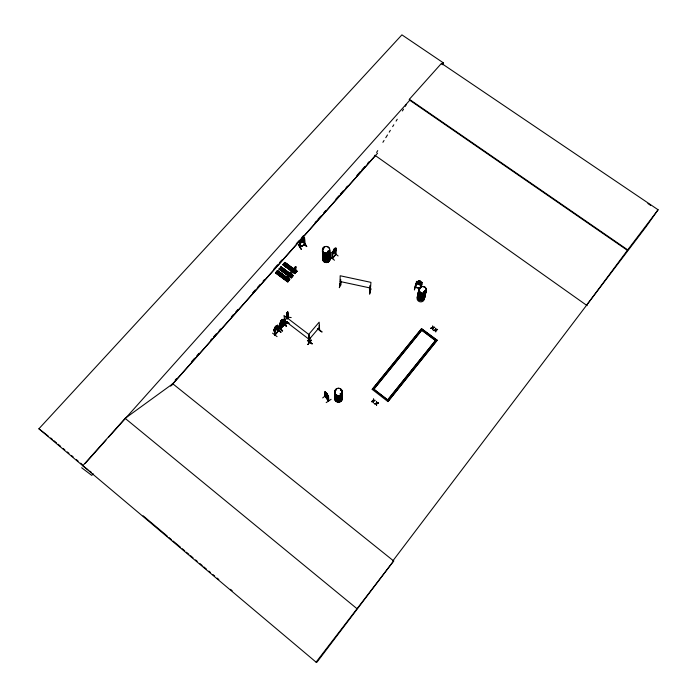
<?xml version="1.0" encoding="UTF-8"?>
<svg xmlns="http://www.w3.org/2000/svg" width="697" height="697" viewBox="0 0 697 697"><rect width="100%" height="100%" fill="white"/><g stroke="black" fill="none" stroke-linecap="round" stroke-linejoin="round"><path stroke-width="1.05" d="M339.422 287.643L340.659 282.276L339.387 287.53M340.58 285.073L340.031 285.143L340.171 275.759L370.935 282.363L370.177 291.599M340.624 279.575C339.7 277.659 341.861 287.138 340.188 284.724M287.016 318.756L287.844 313.319M340.65 285.239L340.667 279.392M284.498 322.319L288.358 322.685M287.295 322.572L287.608 322.066M288.061 317.727L288.166 317.248M341.06 393.979L341.068 393.457M341.199 394.11L340.798 393.3M336.259 390.294L335.736 389.884M327.86 251.913L327.686 251.408M328.461 251.147L328.339 251.809L327.817 251.373M328.705 251.303L328.653 251.835M288.584 267.657L288.201 266.968M323.704 248.036L323.748 248.472L323.765 247.888M287.669 313.763L287.094 317.274L287.033 314.939M288.427 280.168L288.157 279.436L288.575 280.098M288.689 279.828L288.532 280.281L288.819 279.915M286.694 317.022L287.007 314.094M287.896 313.38L287.591 311.559L286.929 318.991M291.668 276.195L291.512 275.585M370.124 285.726L370.595 286.014L370.124 285.726C368.547 287.748 370.273 292.601 369.637 291.25M295.145 271.534L296.068 271.664M370.804 288.758L369.602 294.143L370.874 288.872M433.804 330.526L435.547 329.855L433.804 330.526L435.547 330.221L435.756 331.964L435.947 330.125L437.629 329.576L435.947 329.768L437.272 329.306M431.129 328.54L430.807 328.174L432.515 327.982L432.715 329.716C431.277 327.285 437.089 326.91 432.881 327.991M432.715 329.716L432.915 327.886M435.512 329.96L435.703 328.156L435.913 329.864M434.597 327.329L432.881 327.625L432.68 325.908L432.48 327.721L430.772 328.278M376.328 403.65C373.514 404.399 377.173 402.971 376.537 405.375L376.755 403.467L378.497 402.875L376.755 403.467M373.27 401.202L371.858 401.777L373.27 401.202L373.47 403.014C371.832 400.819 376.023 401.089 375.064 400.244L373.679 400.81L373.479 399.024L373.862 399.32M376.336 403.267L374.568 403.859L376.336 403.267L376.554 401.385L376.755 403.162L378.488 402.962M373.27 400.906L371.501 401.498L373.27 400.906L373.479 399.024M289.29 323.216L284.489 322.197M372.198 389.388L421.572 328.662L437.167 340.232L387.941 401.577L372.198 389.388L421.572 328.662M409.357 99.296L409.278 99.889L627.378 250.319L658.099 209.762L441.489 63.357L409.357 99.296L627.692 249.866M376.755 403.162L378.497 402.875M291.198 317.571L285.413 316.821M286.624 316.917L287.138 319.017M287.556 312.517C287.695 309.973 286.267 317.867 287.164 312.491L287.312 313.241L287.225 312.5M287.556 322.563L287.6 322.127M288.349 317.701L288.384 317.135M418.444 281.527L418.592 280.821L420.483 281.213L420.343 281.858M420.962 284.942L421.763 284.306L420.962 284.942L416.553 284.115L416.109 283.322L416.553 284.115M421.537 282.573L422.025 282.851L421.537 282.573L420.474 287.425M288.724 280.02L288.044 279.636M415.621 284.62L414.401 289.969L415.63 284.742M426.033 290.832A3.738 3.476 11.8 0 1 423.497 294.561A3.738 3.476 11.8 0 1 419.054 292.766A3.738 3.476 11.8 0 1 420.056 288.401C414.698 287.225 415.342 287.504 415.36 287.077M415.865 287.199L415.76 287.12M416.893 281.954L416.405 281.684L416.893 281.954L415.665 287.617M291.642 276.082L291.398 275.855M442.883 64.821L443.24 62.774L401.908 34.85L38.901 428.786L316.072 662.15L317.013 662.141L393.709 560.893L393.16 560.458M291.912 275.951L291.912 276.456L291.816 275.881M295.972 271.996L295.397 271.264M309.137 342.157L309.573 342.445L308.797 337.034L309.12 342.175M387.941 401.577L437.167 340.232M304.458 244.394L305.051 244.29M305.016 244.56L304.545 237.86L304.197 241.031L300.363 243.035L299.632 240.543L304.572 237.904M388.656 400.688L372.921 388.508L386.992 399.425M285.883 324.053L285.378 323.478M415.273 287.521L416.562 281.466M418.932 281.083L420.073 281.283M419.655 284.751L420.422 281.161L418.592 280.821L418.488 281.614L417.494 281.684L417.224 282.991L418.052 283.714L420.875 283.627L421.154 282.329L420.265 281.928L422.182 282.433L420.988 287.521M369.549 291.468L370.238 291.215M370.177 291.198L369.61 291.477M339.369 287.617L340.598 282.363M278.094 330.744L278.33 331.162L277.72 325.673L277.214 325.952M280.246 328.784L280.804 328.714M278.634 330.761L274.897 335.048L274.278 328.906L273.921 329.585M295.615 271.499L295.798 271.839M325.569 396.488L328.165 400.627L328.017 396.445L328.514 396.759L328.531 401.019L325.046 396.358L325.063 392.062L325.63 396.654L325.22 396.018M325.316 396.096L328.662 400.845L328.435 400.435M424.909 291.041L425.196 291.999L424.316 291.468M424.273 296.269L424.342 295.99A3.624 3.38 11.9 0 1 421.005 300.634A3.624 3.38 11.9 0 1 417.634 295.877M420.308 288.445L420.16 288.018M420.439 287.983L419.89 288.035M420.361 288.061L415.194 287.286L420.308 288.07M277.641 328.06L277.694 325.238L274.322 328.94M277.728 328.087L274.749 331.432L274.243 331.258L274.792 331.467L278.042 326.971M280.691 326.754C285.273 324.271 284.646 313.519 279.549 323.539L280.473 329.089L280.865 328.653L279.785 323.434M432.881 327.625L434.24 327.067M279.845 325.238L280.412 325.403L283.627 320.968M435.547 330.221L434.161 330.787M319.418 330.352L319.331 325.333L319.618 330.395M310.043 341.809L309.625 337.034M340.589 394.023L340.354 393.535L340.885 394.075M341.277 393.979L341.251 393.535M280.943 275.332L281.492 275.916L282.215 275.35M284.376 271.211L284.707 272.048M285.587 271.525L284.698 271.987M327.651 251.425L328.296 250.99M277.058 336.634L272.536 333.14M335.562 251.26L335.963 250.049L332.739 254.414M278.051 327.337L282.564 330.805M316.072 662.15L393.657 560.963L393.117 560.519L646.372 226.342L658.099 209.762M334.49 260.225L330.064 256.784M281.806 323.408L282.625 321.726M304.65 239.951L304.24 241.031L300.39 243.087M328.304 400.226L328.191 396.332M328.696 400.897L328.531 396.393L325.072 391.644L325.272 396.018M288.218 281.335L276.064 272.361L288.061 281.562L288.349 281.222L288.061 281.562M283.609 320.542L279.915 324.889L280.29 324.201M286.807 278.068L277.162 271.072L289.56 279.802L277.528 270.706M296.983 271.342L284.899 262.447L282.973 264.572L294.979 273.703L282.843 264.825L284.925 262.403L297 271.325M294.718 272.361L283.348 264.189L295.31 273.311L282.973 264.616M285.195 263.727L296.425 272.004L284.402 262.952M288.227 278.486L289.647 279.602L287.713 281.971L275.585 273.024L277.528 270.671L289.63 279.663M289.438 279.941L277.903 271.961M293.001 275.829L281.039 266.794L279.079 269.016L291.721 277.389L280.421 269.164M296.399 272.03L296.678 271.699L285.395 263.501M292.156 276.343L291.825 277.066L292.191 275.724L292.374 276.421L291.921 276.247M332.373 252.053L332.364 258.613L332.33 252.096L335.902 247.993L335.579 254.963L335.405 251.783M332.382 252.131L332.774 251.425M332.399 258.404L332.608 257.829M332.251 258.456L335.945 254.335L332.469 258.543M301.452 249.326L298.612 244.717M278.129 331.005L274.792 334.813M278.6 330.639L274.975 335.03L275.036 334.49M278.068 330.927L278.643 330.561M283.871 324.994L283.304 319.209M280.534 328.845L284.158 324.567M425.24 291.503L424.761 291.032L424.273 291.625M424.612 291.79L425.231 291.651M376.598 152.46L377.739 150.613M382.906 142.319L384.047 140.472M385.772 137.701L387.488 134.939M389.214 132.169L390.355 130.322M392.655 126.636L393.796 124.789M396.088 121.104L397.238 119.257M402.396 110.954L403.546 109.115M405.262 106.345L406.412 104.498M340.188 393.517L341.286 393.535M275.062 327.25L274.862 330.029L277.284 327.233L277.075 326.057L276.404 326.571L276.273 325.83L275.019 327.285L276.326 325.865M280.699 321.204L280.473 324L282.886 321.221L282.25 321.796L282.18 321.082L281.004 322.58M333.575 250.493L334.708 248.332L333.567 249.735L333.035 252.802L333.689 252.723L335.327 250.171L335.318 248.759L334.717 249.09M285.456 271.804L285.552 271.22M289.421 267.282L288.575 267.596M275.864 272.684L287.844 281.719L275.698 272.693L277.519 270.593L289.778 279.558M278.992 269.181L291.215 277.92L293.167 275.69M284.759 262.551L296.748 271.621L284.637 262.734M289.603 279.236L287.974 281.675M289.299 280.055L277.153 271.133M291.459 277.702L279.445 268.545L291.712 277.406M295.423 273.128L283.322 264.172M296.513 271.839L284.411 262.891M278.068 327.294L282.625 330.761L278.086 327.189M282.416 330.988L277.911 327.503M586.569 305.251L627.378 250.319M312.073 343.752L307.499 340.371M317.423 328.601L322.101 332.042L317.527 328.583M309.215 337.348L308.666 337.191M309.172 341.73L309.529 342.41L309.015 334.063L319.156 322.18L319.592 330.735M309.111 342.122L308.797 337.034M307.786 344.571L311.472 340.066L307.813 344.501M280.264 324.201L282.285 322.005L282.485 323.19L281.335 324.541L280.9 322.092L282.067 320.751L282.259 321.944M282.302 321.831L283.566 320.594M309.468 339.064L319.444 327.337M285.273 323.757L285.709 324.166L285.038 318.869M283.226 325.734L287.173 321.578M287.147 321.465L283.452 325.926M285.735 324.07L285.465 323.539M295.606 270.087L293.803 272.187L295.606 270.087L296.844 270.994L295.206 273.233M287.809 279.392L286.728 280.569M291.18 275.568L290.1 276.726M287.234 280.534L288.445 279.131M290.605 276.7L291.904 275.359L290.701 276.77L290.013 274.226A1.934 0.523 -53.7 0 1 289.882 273.207A1.934 0.523 -53.7 0 1 291.607 271.203A1.934 0.523 -53.7 0 1 291.729 272.231L291.904 275.359M294.474 272.292L295.685 270.889L295.633 267.805A1.934 0.523 -53.8 0 0 295.511 266.768A1.934 0.523 -53.8 0 0 293.794 268.763A1.934 0.523 -53.8 0 0 293.916 269.791L294.57 272.361L295.772 270.959L295.72 267.875A1.934 0.523 -53.8 0 0 295.606 266.838A1.934 0.523 -53.8 0 0 293.89 268.833A1.934 0.523 -53.8 0 0 294.003 269.861M288.819 279.567L288.453 280.908L288.819 279.567L288.636 280.22M288.924 279.645L288.262 280.211M292.304 275.803L291.642 276.369M296.138 271.943L295.694 272.666L296.068 271.316L295.911 271.839M296.173 271.394L295.519 271.952M291.782 274.862L292.862 275.855L291.634 274.949M296.844 270.994L296.73 271.455M291.712 276.988L292.191 275.724M281.858 323.33L280.752 323.939L281.64 323.757L280.952 325.447L281.928 323.591L283.087 322.955L282.154 323.164L282.825 321.526L280.525 324.088L280.725 325.264L283.095 322.467L282.686 320.028L282.032 320.533L281.91 319.784L280.656 321.23L280.813 321.909M280.081 275.995L281.893 273.895M284.681 273.076L286.493 270.976M276.378 328.818L281.057 332.129L276.517 328.662M286.005 263.388L284.184 265.4M279.575 272.178L277.746 274.209M274.74 334.926L274.156 329.472L275.289 334.691M274.313 329.594L273.808 329.873M338.115 255.947L333.819 252.575M282.982 320.045L283.165 319.531L283.879 325.159M284.001 324.445L283.749 325.098M283.967 324.488L280.281 328.967L279.436 323.835M284.123 324.636L280.473 328.853M281.91 319.784L280.656 321.23M335.545 254.806L335.754 254.17L332.216 258.5L332.164 252.453L332.486 252.079L332.765 258.16M335.545 248.873L335.71 248.385L335.64 254.675M332.643 252.192L332.164 252.453M93.206 473.76L91.76 475.398L81.654 467.748M171.349 385.397L172.786 383.768L125.146 418.348L82.786 465.744L88.005 469.752M175.174 380.126L176.62 378.506M191.753 361.455L194.637 358.206M196.807 355.775L198.967 353.335M210.503 340.345L211.94 338.725M213.387 337.095L216.27 333.854M219.154 330.605L220.592 328.975M231.404 316.804L233.573 314.364M235.734 311.925L237.895 309.494M252.314 293.254L255.198 290.004M257.359 287.573L260.242 284.324M263.126 281.074L264.572 279.453M273.947 268.894L277.545 264.834M279.715 262.403L281.876 259.964M296.295 243.723L299.179 240.482M302.062 237.233L303.5 235.612M315.035 222.622L316.482 220.993M317.919 219.372L320.803 216.122M323.687 212.873L325.856 210.442M335.945 199.072L338.829 195.822M340.267 194.202L343.151 190.952M346.034 187.702L347.481 186.082M356.855 175.531L360.454 171.471M361.9 169.841L364.784 166.592M367.667 163.351L369.105 161.721M170.643 386.182L375.352 155.562M171.871 384.944L377.574 153.192M85.139 463.488L105.935 440.208M108.81 437.002L409.766 100.229M441.811 64.359L443.24 62.774M299.684 240.526L300.093 239.942M424.421 291.233L424.63 291.834M291.346 277.842L279.088 268.955L291.337 277.641M283.967 324.68L283.165 319.531M278.094 330.822L278.512 330.57M328.418 251.765L328.74 251.312M335.666 254.44L335.71 248.385M301.313 239.385L300.512 240.082L300.634 241.519L301.513 241.693L303.814 239.82L303.7 238.383L302.855 238.566C303.578 236.771 300.433 238.287 301.252 239.393M304.615 244.551L300.024 246.999L304.877 244.15M300.581 246.738L299.963 240.578L299.51 240.822L299.963 240.578M280.595 328.557L280.133 325.473M278.408 330.639L277.737 326.562M301.217 249.465L298.403 244.935M421.746 284.393L420.953 284.986L419.655 284.733M299.597 240.5L300.154 247.174L300.433 246.511M326.179 402.605L331.11 399.311M325.377 392.489L324.889 392.176M326.597 394.842L322.685 397.917M328.182 397.813L325.142 393.03L325.586 394.101M325.473 392.019L326.196 393.152M326.213 393.038L326.187 392.524L328.148 395.713M325.499 394.119L328.243 397.769M327.337 394.11L326.135 392.559M328.514 396.401L328.069 395.739M277.24 325.604L277.737 325.272M287.87 281.745L275.698 272.693M303.604 242.181L306.715 246.538L303.631 242.042M341.068 394.162L340.293 394.049M304.075 238.601C304.702 233.242 304.833 253.229 304.136 240.5M305.016 244.534L300.241 247.121M309.912 342.149L309.459 336.912M288.462 266.637L289.473 267.047M289.072 267.665L289.429 266.829M281.213 274.845L281.997 274.853M335.954 248.027L335.484 248.202M328.522 251.87L327.782 251.765M275.123 334.482L274.156 329.472M304.598 244.786L300.154 246.904M300.494 246.721L300.067 240.735M303.648 242.129L306.462 246.555M284.733 270.95L285.369 271.037M417.172 281.327L416.484 281.501L418.505 281.562M285.422 323.713L284.62 318.555L284.907 319.017M325.403 396.811L325.116 391.705M304.519 237.947L303.936 237.895M283.81 325.185L283.322 323.007M286.955 314.966L286.876 314.277M284.489 322.232L288.375 322.789M420.274 281.867L422.164 282.538L417.163 281.388M420.213 282.163L418.444 281.849L418.165 283.156L419.925 283.461M340.145 281.518L370.447 288.035M280.717 326.693L280.159 326.536L279.593 323.504M309.52 342.454L308.815 334.455L283.984 315.497L285.3 323.73M647.922 203.533L650.606 205.362M374.873 155.231L587.092 305.626M282.973 264.572L295.11 273.494M290.327 274.06L280.891 266.855L292.967 275.393M281.518 267.875L290.213 274.2M280.543 267.265L290.109 274.296M289.978 274.47L281.327 268.101L289.943 274.513M277.092 272.919L287.478 280.603M276.056 272.422L288.183 281.37M421.528 328.818L437.115 340.38M283.827 322.206L283.513 323.33M312.082 343.848L307.482 340.354M307.403 340.467L312.064 343.839M284.812 320.751L309.259 339.448M282.015 320.428L281.963 319.818M282.799 323.303L286.58 326.179L282.607 323.539M282.59 323.434L286.38 326.292M276.308 328.792L280.847 332.364M89.686 471.041L91.359 472.331M38.901 428.786L48.137 435.973M172.29 383.376L393.657 560.963M125.146 418.348L356.751 608.498M50.654 437.934L52.319 439.337M53.983 440.739L56.483 442.839M58.147 444.242L60.639 446.35M63.139 448.45L64.804 449.853M67.304 451.952L68.968 453.355M71.469 455.455L73.133 456.857M76.461 459.663L78.125 461.066M80.625 463.165L82.29 464.568M143.129 515.78L167.254 536.089M168.918 537.492L171.41 539.591M173.074 540.994L180.567 547.293M182.231 548.696L184.722 550.796M186.387 552.198L188.887 554.298M190.551 555.701L193.043 557.8M195.543 559.9L197.207 561.303M199.699 563.403L202.2 565.502M203.864 566.905L206.356 569.005M208.856 571.104L210.52 572.507M213.012 574.607L214.676 576.01M217.168 578.109L218.832 579.503M230.48 589.313L232.145 590.716M300.433 243.035L299.815 242.6M288.436 267.578L288.201 267.125M288.392 317.266L287.582 311.629L288.305 317.815M326.248 393.117L325.682 392.489L326.318 394.659L327.938 396.515L327.32 394.589M326.257 393.282L327.329 394.763M327.372 395.722L326.301 394.249L326.187 392.524M302.873 238.461L302.759 237.747M303.857 242.025L306.715 246.546M273.965 329.55L274.287 331.302M275.341 327.154L276.099 326.283M277.694 325.238L278.634 330.814M280.978 321.108L281.736 320.237M281.222 322.371L281.963 321.5M281.048 322.545L281.152 323.181M276.927 273.599L278.756 271.577M285.195 319.862L285.753 324.21M287.068 315.157L287.242 316.368L287.347 313.458M287.347 312.491L288.105 317.788M285.003 266.001L286.824 263.989M288.366 278.321L288.262 278.783M287.321 267.709L289.142 265.696M288.549 268.615L290.37 266.594M327.302 394.075L327.407 396.637M333.802 249.613L334.516 248.794M334.665 248.402L334.673 249.16M334.76 248.367L334.726 249.195M424.839 290.893A3.668 3.415 11.9 0 1 424.456 295.502A3.668 3.415 11.9 0 1 419.507 295.406A3.668 3.415 11.9 0 1 419.045 290.78M424.543 292.191A3.659 3.407 11.9 0 0 423.863 291.546A3.651 3.398 11.9 0 1 424.534 292.191A3.659 3.407 11.9 0 0 423.854 291.599M419.428 291.468A3.651 3.398 11.9 0 0 418.453 295.728A3.651 3.398 11.9 0 0 422.791 297.48A3.651 3.398 11.9 0 0 425.266 293.838A3.659 3.407 11.9 0 1 420.753 297.506A3.659 3.407 11.9 0 1 418.74 292.13A3.659 3.407 11.9 0 0 420.753 297.506A3.659 3.407 11.9 0 0 425.266 293.89A3.642 3.398 11.9 0 1 420.727 297.619A3.642 3.398 11.9 0 1 418.74 292.217M425.945 291.006A3.685 3.424 11.8 0 1 423.445 294.683A3.685 3.424 11.8 0 1 419.063 292.906A3.685 3.424 11.8 0 1 420.056 288.61M424.917 290.701A3.72 3.459 11.9 0 1 424.525 295.362A3.72 3.459 11.9 0 1 419.516 295.267A3.72 3.459 11.9 0 1 419.036 290.579M424.377 295.903A3.677 3.424 11.9 0 1 422.992 300.093A3.677 3.424 11.9 0 1 418.313 299.431A3.677 3.424 11.9 0 1 418.078 295.005M424.02 297.262A3.616 3.372 12 0 1 422.661 301.392A3.616 3.372 12 0 1 418.052 300.729A3.616 3.372 12 0 1 417.817 296.373M424.726 294.395A3.694 3.441 11.9 0 1 423.34 298.604A3.694 3.441 11.9 0 1 418.644 297.933A3.694 3.441 11.9 0 1 418.409 293.498M424.368 295.755A3.624 3.38 11.9 0 1 421.066 300.39A3.624 3.38 11.9 0 1 417.686 295.624M424.917 295.362A3.642 3.389 11.9 0 1 420.413 299.013A3.642 3.389 11.9 0 1 418.427 293.611M418.418 293.42A3.694 3.441 11.9 0 0 418.662 297.854A3.694 3.441 11.9 0 0 423.358 298.525A3.694 3.441 11.9 0 0 424.743 294.317A3.642 3.398 11.9 0 1 423.358 298.394A3.642 3.398 11.9 0 1 418.723 297.732A3.642 3.398 11.9 0 1 418.479 293.359M329.55 251.965A3.624 3.337 -0.8 0 1 326.091 256.522A3.624 3.337 -0.8 0 1 322.868 251.835M329.132 250.998A3.677 3.38 -0.8 0 1 328.818 255.337A3.677 3.38 -0.8 0 1 324.122 255.816A3.677 3.38 -0.8 0 1 322.816 251.634M322.911 253.177A3.616 3.337 -0.8 0 0 324.201 257.298A3.616 3.337 -0.8 0 0 328.818 256.827A3.616 3.337 -0.8 0 0 329.132 252.549A3.598 3.319 -0.8 0 1 328.81 256.784A3.598 3.319 -0.8 0 1 324.21 257.254A3.598 3.319 -0.8 0 1 322.92 253.15M329.559 250.162A3.685 3.398 -0.7 0 1 328.034 254.3A3.685 3.398 -0.7 0 1 323.347 253.638A3.685 3.398 -0.7 0 1 323.251 249.273M329.55 251.687A3.624 3.337 -0.8 0 1 326.083 256.243A3.624 3.337 -0.8 0 1 322.859 251.556M329.559 250.075A3.685 3.398 -0.7 0 1 328.026 254.213A3.685 3.398 -0.7 0 1 323.338 253.551A3.685 3.398 -0.7 0 1 323.251 249.186M329.245 255.834A3.633 3.354 -0.8 0 1 328.932 260.129A3.633 3.354 -0.8 0 1 324.288 260.6A3.633 3.354 -0.8 0 1 322.999 256.461M329.237 257.324A3.563 3.293 -0.8 0 1 328.932 261.549A3.563 3.293 -0.8 0 1 324.366 262.011A3.563 3.293 -0.8 0 1 323.094 257.942M329.123 252.767A3.598 3.319 -0.8 0 1 328.818 257.027A3.598 3.319 -0.8 0 1 324.21 257.498A3.598 3.319 -0.8 0 1 322.929 253.394M329.202 254.091A3.642 3.363 -0.8 0 1 328.888 258.413A3.642 3.363 -0.8 0 1 324.227 258.883A3.642 3.363 -0.8 0 1 322.929 254.727M329.237 255.747A3.633 3.354 -0.8 0 1 328.932 260.051A3.633 3.354 -0.8 0 1 324.288 260.521A3.633 3.354 -0.8 0 1 322.99 256.383M329.167 254.3A3.598 3.319 -0.8 0 1 328.862 258.561A3.598 3.319 -0.8 0 1 324.262 259.023A3.598 3.319 -0.8 0 1 322.981 254.928M329.158 254.022A3.598 3.319 -0.8 0 1 328.853 258.282A3.598 3.319 -0.8 0 1 324.253 258.744A3.598 3.319 -0.8 0 1 322.972 254.649M342.027 392.899A3.807 3.685 -1.7 0 1 338.411 397.943A3.807 3.685 -1.7 0 1 335.004 392.777M342.009 393.805A3.781 3.668 -1.7 0 1 338.411 398.823A3.781 3.668 -1.7 0 1 335.022 393.683M340.903 390.093A3.877 3.755 -1.6 0 1 341.608 390.79A3.877 3.755 -1.6 0 0 340.903 390.032A3.825 3.703 -1.6 0 1 341.565 390.695M342.044 391.74A3.825 3.703 -1.6 0 1 338.411 396.793A3.825 3.703 -1.6 0 1 334.987 391.618M340.868 390.198A3.825 3.703 -1.6 0 1 341.565 390.895M342.044 391.54A3.825 3.703 -1.6 0 1 338.411 396.602A3.825 3.703 -1.6 0 1 334.987 391.418M342.035 396.027A3.816 3.694 -1.8 0 1 338.411 401.08A3.816 3.694 -1.8 0 1 334.996 395.905A3.764 3.651 -1.8 0 0 338.411 400.967A3.764 3.651 -1.8 0 0 341.983 395.983M342.009 393.979A3.781 3.668 -1.7 0 1 338.411 398.989A3.781 3.668 -1.7 0 1 335.022 393.857M342 394.842A3.781 3.659 -1.7 0 1 338.411 399.843A3.781 3.659 -1.7 0 1 335.03 394.72M342 395.033A3.773 3.659 -1.7 0 1 338.411 400.034A3.773 3.659 -1.7 0 1 335.03 394.911M286.711 278.155A1.943 0.523 -53.6 0 1 286.572 277.145A1.943 0.523 -53.6 0 1 288.297 275.141A1.943 0.523 -53.6 0 1 288.436 276.151M373.836 389.214L421.79 330.169L373.836 389.214M387.759 399.86L435.573 340.397L387.759 399.86M420.883 329.498L436.435 341.225L420.883 329.498M288.541 279.192L287.33 280.603L286.615 278.094A1.943 0.523 -53.6 0 1 286.476 277.075A1.943 0.523 -53.6 0 1 288.209 275.071A1.943 0.523 -53.6 0 1 288.34 276.082L288.541 279.192M284.176 269.269L282.363 271.368L284.176 269.269M288.044 264.816L286.24 266.977L288.053 264.886M285.256 270L283.452 272.17L285.256 270M283.113 274.723L281.309 276.909L283.13 274.801M282.119 267.692L280.316 269.861L282.119 267.692M282.938 268.293L281.135 270.462L282.947 268.362M280.795 273.006L278.983 275.193L280.795 273.006M276.439 326.78L275.271 328.13L275.489 329.306L276.657 327.956L276.439 326.78M334.734 250.85L333.628 252.122L333.61 250.72L334.726 249.448L334.734 250.85M302.524 238.069L301.557 238.853L302.524 238.069M302.873 238.827L301.331 239.646L301.461 241.075L302.995 240.265L302.873 238.827M419.751 291.877A3.703 3.441 11.8 0 0 426.085 291.215A3.703 3.441 11.8 0 0 422.147 286.389A3.703 3.441 11.8 0 0 419.751 291.877M419.733 291.999A3.685 3.433 11.8 0 0 426.041 291.337A3.685 3.433 11.8 0 0 422.121 286.537A3.685 3.433 11.8 0 0 419.733 291.999A3.703 3.441 11.8 0 0 426.076 291.268A3.703 3.441 11.8 0 0 422.138 286.441A3.703 3.441 11.8 0 0 419.742 291.93M323.791 252.41A3.651 3.363 -0.7 0 0 329.681 250.293A3.651 3.363 -0.7 0 0 324.758 246.651A3.659 3.363 -0.7 0 0 323.783 252.419A3.659 3.363 -0.7 0 0 329.69 250.301A3.659 3.363 -0.7 0 0 324.75 246.66A3.651 3.363 -0.7 0 0 323.791 252.41M328.923 261.462A3.563 3.285 -0.8 0 0 329.228 257.237A3.572 3.302 -0.8 0 1 328.932 261.506A3.572 3.302 -0.8 0 1 324.358 261.967A3.572 3.302 -0.8 0 1 323.086 257.89A3.563 3.285 -0.8 0 0 324.366 261.924A3.563 3.285 -0.8 0 0 328.923 261.462M338.411 397.865A3.86 3.738 -1.6 0 0 342.079 392.76A3.807 3.685 -1.6 0 1 338.411 397.752A3.807 3.685 -1.6 0 1 335.004 392.585A3.86 3.738 -1.6 0 0 338.411 397.865M336.093 394.824A3.834 3.712 -1.6 0 0 342.279 392.463A3.834 3.712 -1.6 0 0 337.087 388.464A3.834 3.712 -1.6 0 0 336.093 394.824M336.102 394.92A3.825 3.703 -1.6 0 0 342.271 392.559A3.825 3.703 -1.6 0 0 337.087 388.569A3.825 3.703 -1.6 0 0 336.102 394.92M338.411 396.776A3.877 3.755 -1.6 0 0 342.096 391.653A3.877 3.755 -1.6 0 1 338.411 396.724A3.877 3.755 -1.6 0 1 334.943 391.522A3.877 3.755 -1.6 0 0 338.411 396.724M338.899 402.056A3.746 3.633 -1.8 0 0 341.966 397.107A3.738 3.624 -1.8 0 1 338.899 401.986A3.755 3.642 -1.8 0 1 334.778 397.865A3.738 3.624 -1.8 0 0 338.899 401.986A3.755 3.642 -1.8 0 0 341.974 397.072A3.755 3.642 -1.8 0 1 338.899 402.064A3.755 3.642 -1.8 0 1 334.778 397.909A3.746 3.633 -1.8 0 0 338.899 402.056"/></g></svg>
